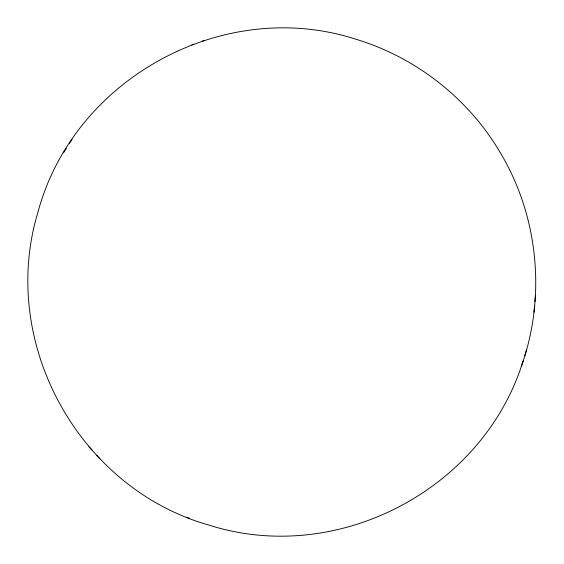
<?xml version="1.0" encoding="UTF-8"?>
<svg xmlns="http://www.w3.org/2000/svg" width="564" height="564" viewBox="0 0 564 564"><rect width="100%" height="100%" fill="white"/><g stroke="black" fill="none" stroke-linecap="round" stroke-linejoin="round"><path stroke-width="0.85" d="M521.51 365.973C546.537 295.621 538.183 214.419 499.119 150.764C467.309 97.544 415.09 57.056 355.743 39.184C223.675 -3.504 73.56 78.537 37.851 212.515C-1.431 342.531 78.629 488.643 209.519 525.274C337.991 565.932 484.102 489.073 523.3 360.318M533.995 312.266L534.545 306.062M534.905 301.557L535.462 295.317M524.717 355.75L526.536 349.997M69.344 143.665L72.079 139.329M63.52 152.823L66.34 148.353M202.37 41.116L204.069 40.495M191.781 44.824L193.748 44.112M186.825 517.294L189.391 518.253M88.915 446.794L92.235 450.41M96.698 455.345L99.891 458.828"/></g></svg>
